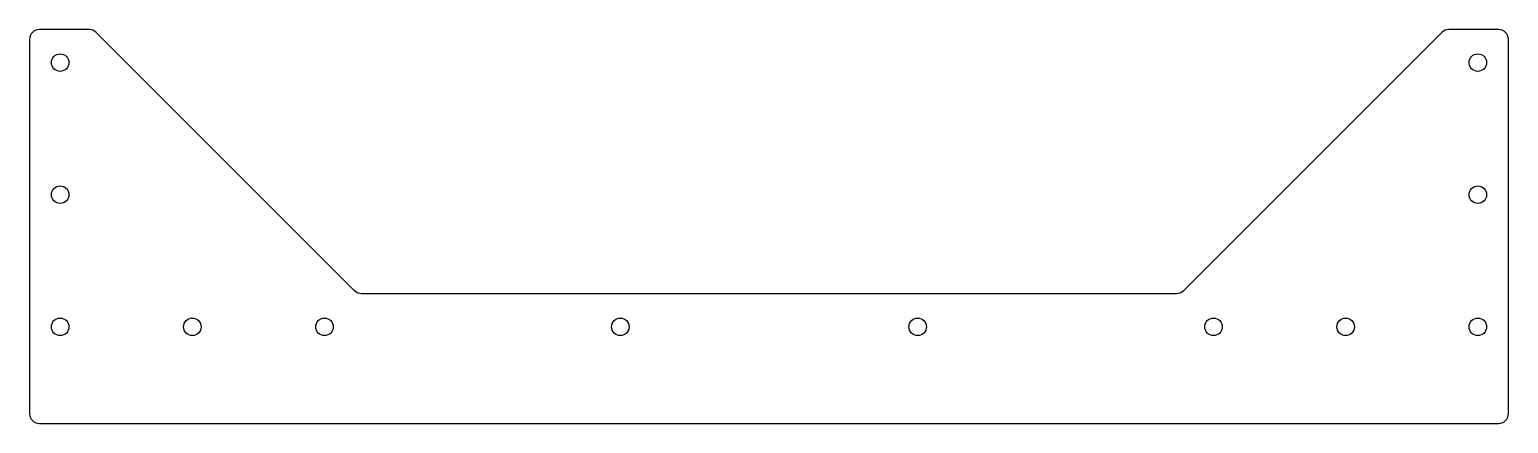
# Model space of a CAD drawing. Header units: millimetres. Extents: x -448 to -1, y -449 to -330.
import ezdxf

# ---------------------------------------------------------------- set-up
doc = ezdxf.new("R2010")
doc.units = ezdxf.units.MM
doc.layers.get('0').update_dxf_attribs({"linetype": 'CONTINUOUS'})

msp = doc.modelspace()

# ---------------------------------------------------------------- linework, layer by layer
msp.add_lwpolyline([(-3.75, -449.25, 0.414214), (-0.75, -446.25), (-0.75, -333, 0.414214), (-3.75, -330), (-18.76, -330, 0.198912), (-20.88, -330.88), (-99.12, -409.12, -0.198912), (-101.24, -410), (-347.76, -410, -0.198912), (-349.88, -409.12), (-428.12, -330.88, 0.198912), (-430.24, -330), (-445.25, -330, 0.414214), (-448.25, -333), (-448.25, -446.25, 0.414214), (-445.25, -449.25)], format="xyb", close=True)
for centre in [(-439, -340), (-10, -340), (-439, -380), (-10, -380), (-439, -420), (-399, -420), (-359, -420), (-269.5, -420), (-179.5, -420), (-90, -420), (-50, -420), (-10, -420)]:
    msp.add_circle(centre, 2.65)

doc.saveas('drawing.dxf')
